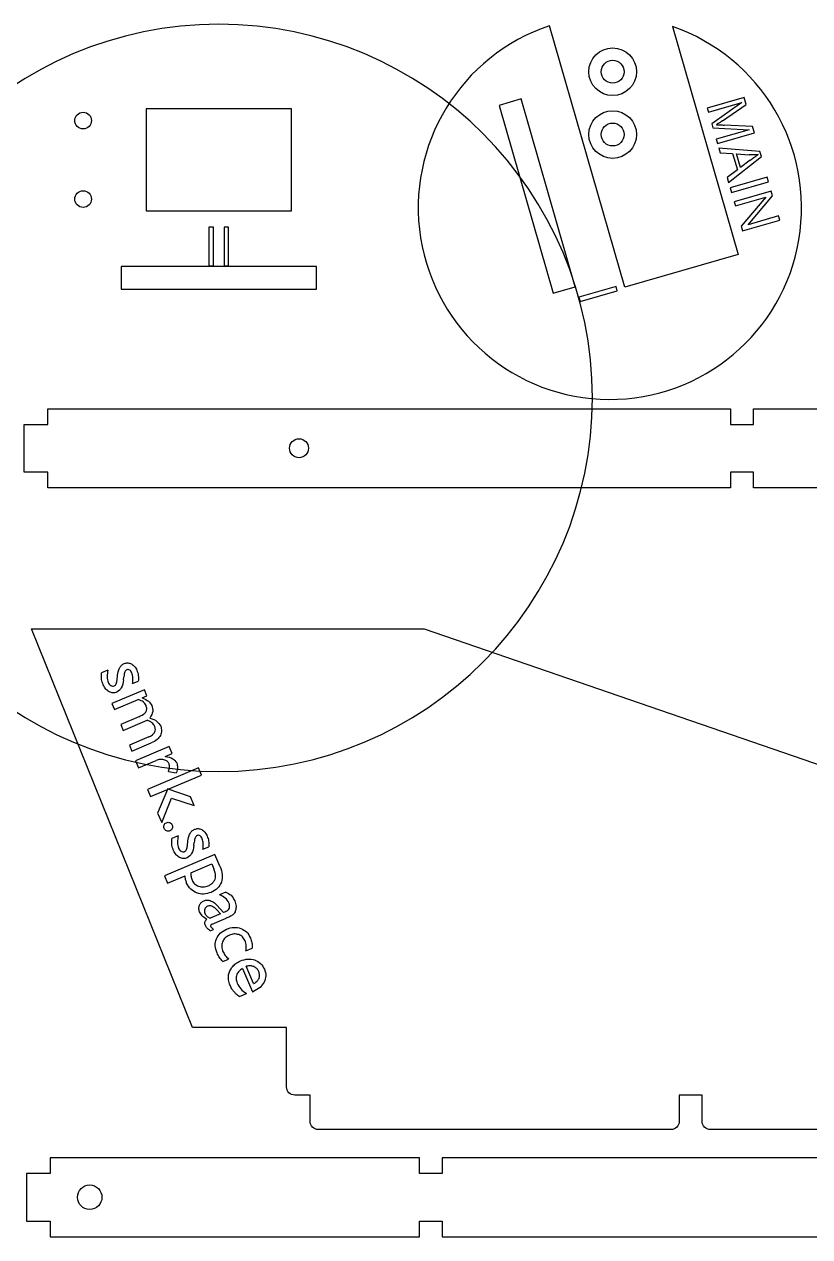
# Model space of a CAD drawing. Extents: x 0 to 221, y -305 to 1.
# Drawn here: x 0 to 100.2, y -154.7 to -0.1 of the extents above; entities that cross this region are included whole.
import ezdxf

# ---------------------------------------------------------------- set-up
doc = ezdxf.new("R2010")
doc.units = 0
doc.header["$MEASUREMENT"] = 0
for name, color, linetype in [('CUTOUTS_D_3_0', 5, 'CONTINUOUS'), ('HOLES_DIAM_2_2_D_3_0', 5, 'CONTINUOUS'), ('HOLES_DIAM_2_5_D_3_0', 5, 'CONTINUOUS'), ('HOLES_DIAM_3_0_D_3_0', 5, 'CONTINUOUS'), ('HOLES_DIAM_3_2_D_3_0', 5, 'CONTINUOUS'), ('INSETS_D_0_1', 3, 'CONTINUOUS'), ('PERIMETER_D_3_0', 5, 'CONTINUOUS')]:
    doc.layers.add(name, color=color, linetype=linetype)

msp = doc.modelspace()

# ---------------------------------------------------------------- linework, layer by layer
at = {"layer": 'CUTOUTS_D_3_0'}
for points in [[(67.48, -34.34), (70.28, -33.54), (63.37, -9.59), (60.57, -10.4)], [(37.28, -30.94), (12.36, -30.94), (12.36, -33.86), (37.28, -33.86)]]:
    msp.add_lwpolyline(points, close=True, dxfattribs=at)
at = {"layer": 'HOLES_DIAM_2_2_D_3_0'}
for centre in [(7.52, -12.35), (7.52, -22.35)]:
    msp.add_circle(centre, 1.06, dxfattribs=at)
at = {"layer": 'HOLES_DIAM_2_5_D_3_0'}
msp.add_circle((35.05, -54.12), 1.21, dxfattribs=at)
at = {"layer": 'HOLES_DIAM_3_0_D_3_0'}
for centre in [(75.05, -6.12), (75.05, -14.12)]:
    msp.add_circle(centre, 1.46, dxfattribs=at)
at = {"layer": 'HOLES_DIAM_3_2_D_3_0'}
msp.add_circle((8.36, -149.62), 1.56, dxfattribs=at)
at = {"layer": 'INSETS_D_0_1'}
for p, q in [((91.83, -9.39), (87.1, -10.75)), ((87.1, -10.75), (87.26, -11.28)), ((87.26, -11.28), (91.54, -10.05)), ((91.54, -10.05), (87.68, -12.74)), ((89.04, -12.38), (92.09, -10.28)), ((92.09, -10.28), (91.83, -9.39)), ((87.68, -12.74), (87.83, -13.26)), ((87.83, -13.26), (92.46, -13.51)), ((92.46, -13.51), (88.25, -14.72)), ((88.4, -15.26), (93.13, -13.89)), ((92.9, -13.1), (89.26, -12.92)), ((93.13, -13.89), (92.9, -13.1)), ((88.25, -14.72), (88.4, -15.26)), ((91.34, -18.32), (90.84, -16.58)), ((90.84, -16.58), (92.46, -16.7)), ((92.57, -17.4), (91.34, -18.32)), ((10.67, -82.43), (9.87, -82.77)), ((12.68, -83.64), (12.72, -83.27)), ((15.33, -84.92), (11.18, -86.68)), ((13.83, -84.13), (14.56, -83.82)), ((15.65, -85.68), (15.33, -84.92)), ((11.51, -87.44), (14.55, -86.15)), ((15.05, -85.93), (15.65, -85.68)), ((11.18, -86.68), (11.51, -87.44)), ((14.62, -88.35), (12.31, -89.33)), ((12.31, -89.33), (12.63, -90.1)), ((12.63, -90.1), (15.68, -88.81)), ((15.89, -90.93), (13.43, -91.97)), ((13.43, -91.97), (13.75, -92.73)), ((13.75, -92.73), (16.21, -91.69)), ((18.48, -92.15), (14.19, -93.97)), ((18.87, -93.06), (18.48, -92.15)), ((14.19, -93.97), (14.58, -94.88)), ((14.58, -94.88), (16.82, -93.93)), ((18, -93.43), (18.87, -93.06)), ((18.4, -95.35), (19.4, -95.49)), ((19.64, -103.56), (18.84, -103.9)), ((21.65, -104.77), (21.69, -104.4)), ((22.8, -105.26), (23.53, -104.95)), ((24.33, -105.93), (17.89, -108.66)), ((24.97, -107.43), (24.33, -105.93)), ((21.26, -108.24), (23.92, -107.11)), ((23.92, -107.11), (24.18, -107.74)), ((17.89, -108.66), (18.28, -109.59)), ((18.28, -109.59), (20.52, -108.64)), ((25.73, -110.72), (24.92, -111.06)), ((25.41, -113.32), (24.57, -112.39)), ((25.04, -113.48), (23.72, -114.04)), ((23.96, -114.82), (25.75, -114.06)), ((24.55, -112.97), (25.04, -113.48)), ((25.67, -113.22), (25.41, -113.32)), ((23.74, -115.64), (24.16, -115.47)), ((28.28, -118.21), (29.08, -117.87)), ((25.33, -119.58), (26.07, -119.26)), ((27.84, -120.47), (29.1, -123.43)), ((29.25, -122.39), (28.31, -120.18)), ((27.46, -124.04), (28.36, -123.65)), ((29.1, -123.43), (29.24, -123.37))]:
    msp.add_line(p, q, dxfattribs=at)
for points in [[(34.08, -23.86), (34.08, -10.84), (15.56, -10.84), (15.56, -23.86)], [(89.66, -19.59), (89.84, -20.23), (94.01, -16.93), (93.83, -16.3), (88.58, -15.85), (88.75, -16.44), (90.35, -16.55), (90.95, -18.61)], [(90.05, -20.94), (90.21, -21.5), (94.93, -20.14), (94.77, -19.58)], [(90.55, -22.69), (90.7, -23.23), (94.57, -22.11), (91.45, -25.81), (91.62, -26.4), (96.35, -25.04), (96.19, -24.51), (92.33, -25.62), (95.45, -21.92), (95.28, -21.33)], [(23.56, -30.86), (24.14, -30.86), (24.14, -25.94), (23.56, -25.94)], [(26.08, -30.86), (26.08, -25.94), (25.5, -25.94), (25.5, -30.86)], [(70.91, -35.43), (75.64, -34.06), (75.48, -33.51), (70.75, -34.87)], [(18.38, -97.59), (22.61, -95.79), (22.23, -94.88), (15.74, -97.63), (16.13, -98.54), (18.27, -97.63)], [(18.8, -98.73), (21.68, -99.67), (21.21, -98.58), (18.38, -97.59), (18.3, -97.56), (18.27, -97.63), (17.02, -100.64), (17.54, -101.86)]]:
    msp.add_lwpolyline(points, close=True, dxfattribs=at)
for points, knots in [([(89.04, -12.38), (88.91, -12.46), (88.79, -12.55), (88.66, -12.63), (88.57, -12.69), (88.48, -12.75), (88.39, -12.81), (88.36, -12.84), (88.32, -12.86), (88.29, -12.88)], [0, 0, 0, 0, 0.04548802, 0.04548802, 0.04548802, 0.07776737, 0.07776737, 0.07776737, 0.09053117, 0.09053117, 0.09053117, 0.09053117]), ([(88.29, -12.88), (88.33, -12.88), (88.37, -12.89), (88.41, -12.89), (88.53, -12.89), (88.65, -12.89), (88.77, -12.9), (88.93, -12.9), (89.09, -12.91), (89.26, -12.92)], [-0.01276373, -0.01276373, -0.01276373, -0.01276373, 0, 0, 0, 0.0354043, 0.0354043, 0.0354043, 0.08445122, 0.08445122, 0.08445122, 0.08445122]), ([(93.6, -16.69), (93.55, -16.69), (93.5, -16.69), (93.44, -16.7), (93.28, -16.71), (93.12, -16.72), (92.95, -16.72), (92.79, -16.72), (92.62, -16.71), (92.46, -16.7)], [-0.0153682, -0.0153682, -0.0153682, -0.0153682, 0, 0, 0, 0.0492826, 0.0492826, 0.0492826, 0.0992509, 0.0992509, 0.0992509, 0.0992509]), ([(92.57, -17.4), (92.74, -17.28), (92.9, -17.15), (93.07, -17.04), (93.2, -16.95), (93.33, -16.86), (93.47, -16.77), (93.51, -16.74), (93.55, -16.71), (93.6, -16.69)], [0, 0, 0, 0, 0.0611193, 0.0611193, 0.0611193, 0.1096047, 0.1096047, 0.1096047, 0.124984, 0.124984, 0.124984, 0.124984]), ([(12.18, -82.1), (12.26, -81.99), (12.33, -81.87), (12.43, -81.79), (12.52, -81.7), (12.63, -81.64), (12.75, -81.58)], [0.00040885, 0.00040885, 0.00040885, 0.00040885, 0.04152048, 0.04152048, 0.04152048, 0.08101585, 0.08101585, 0.08101585, 0.08101585]), ([(12.75, -81.58), (12.91, -81.53), (13.07, -81.48), (13.22, -81.49), (13.36, -81.5), (13.52, -81.56), (13.67, -81.62)], [0.00037808, 0.00037808, 0.00037808, 0.00037808, 0.04904234, 0.04904234, 0.04904234, 0.09773781, 0.09773781, 0.09773781, 0.09773781]), ([(13.67, -81.62), (13.82, -81.72), (13.96, -81.82), (14.07, -81.94), (14.2, -82.08), (14.29, -82.26), (14.37, -82.44)], [0.0004282, 0.0004282, 0.0004282, 0.0004282, 0.0532693, 0.0532693, 0.0532693, 0.1124469, 0.1124469, 0.1124469, 0.1124469]), ([(9.88, -83.6), (9.87, -83.48), (9.86, -83.35), (9.86, -83.23), (9.85, -83.08), (9.86, -82.92), (9.87, -82.77)], [0.00018541, 0.00018541, 0.00018541, 0.00018541, 0.03807014, 0.03807014, 0.03807014, 0.08394042, 0.08394042, 0.08394042, 0.08394042]), ([(10.67, -82.43), (10.65, -82.55), (10.63, -82.68), (10.61, -82.81), (10.6, -82.96), (10.59, -83.11), (10.59, -83.25), (10.59, -83.25), (10.59, -83.25), (10.59, -83.25)], [0.00754169, 0.00754169, 0.00754169, 0.00754169, 0.04580731, 0.04580731, 0.04580731, 0.0898992, 0.0898992, 0.0898992, 0.08999126, 0.08999126, 0.08999126, 0.08999126]), ([(10.59, -83.25), (10.59, -83.26), (10.59, -83.26), (10.59, -83.26), (10.59, -83.39), (10.6, -83.52), (10.62, -83.65), (10.64, -83.76), (10.67, -83.86), (10.7, -83.95), (10.7, -83.95), (10.7, -83.96), (10.7, -83.96)], [-0.00009164, -0.00009164, -0.00009164, -0.00009164, 0, 0, 0, 0.03899444, 0.03899444, 0.03899444, 0.06985613, 0.06985613, 0.06985613, 0.07015552, 0.07015552, 0.07015552, 0.07015552]), ([(11.74, -84.16), (11.74, -84.16), (11.74, -84.16), (11.74, -84.15), (11.76, -84.07), (11.79, -83.98), (11.81, -83.9), (11.84, -83.76), (11.85, -83.61), (11.87, -83.47), (11.87, -83.47), (11.87, -83.47), (11.87, -83.47)], [-0.00042414, -0.00042414, -0.00042414, -0.00042414, 0, 0, 0, 0.02637106, 0.02637106, 0.02637106, 0.06870931, 0.06870931, 0.06870931, 0.06872153, 0.06872153, 0.06872153, 0.06872153]), ([(11.87, -83.47), (11.87, -83.47), (11.87, -83.47), (11.87, -83.47), (11.9, -83.19), (11.93, -82.9), (12, -82.63), (12.05, -82.46), (12.12, -82.28), (12.18, -82.1)], [-0.0000122, -0.0000122, -0.0000122, -0.0000122, 0, 0, 0, 0.0855213, 0.0855213, 0.0855213, 0.1420764, 0.1420764, 0.1420764, 0.1420764]), ([(12.84, -82.65), (12.84, -82.65), (12.84, -82.65), (12.84, -82.65), (12.82, -82.73), (12.79, -82.82), (12.77, -82.9), (12.75, -83.02), (12.73, -83.15), (12.72, -83.27)], [-0.00027525, -0.00027525, -0.00027525, -0.00027525, 0, 0, 0, 0.0257555, 0.0257555, 0.0257555, 0.06235298, 0.06235298, 0.06235298, 0.06235298]), ([(13.09, -82.37), (13.09, -82.37), (13.08, -82.37), (13.08, -82.37), (13.04, -82.4), (12.99, -82.43), (12.95, -82.48), (12.9, -82.53), (12.87, -82.59), (12.84, -82.65), (12.84, -82.65), (12.84, -82.65), (12.84, -82.65)], [-0.00052507, -0.00052507, -0.00052507, -0.00052507, 0, 0, 0, 0.01601636, 0.01601636, 0.01601636, 0.03448996, 0.03448996, 0.03448996, 0.0347584, 0.0347584, 0.0347584, 0.0347584]), ([(13.46, -82.41), (13.46, -82.41), (13.46, -82.41), (13.46, -82.4), (13.4, -82.38), (13.34, -82.35), (13.28, -82.34), (13.21, -82.33), (13.15, -82.35), (13.09, -82.37), (13.09, -82.37), (13.09, -82.37), (13.09, -82.37)], [-0.00041026, -0.00041026, -0.00041026, -0.00041026, 0, 0, 0, 0.01781222, 0.01781222, 0.01781222, 0.0349458, 0.0349458, 0.0349458, 0.03546316, 0.03546316, 0.03546316, 0.03546316]), ([(13.75, -82.78), (13.75, -82.77), (13.75, -82.77), (13.75, -82.77), (13.71, -82.7), (13.68, -82.62), (13.62, -82.56), (13.58, -82.5), (13.52, -82.45), (13.47, -82.41), (13.46, -82.41), (13.46, -82.41), (13.46, -82.41)], [-0.00037811, -0.00037811, -0.00037811, -0.00037811, 0, 0, 0, 0.02401677, 0.02401677, 0.02401677, 0.04456494, 0.04456494, 0.04456494, 0.0449862, 0.0449862, 0.0449862, 0.0449862]), ([(13.83, -84.13), (13.86, -83.88), (13.89, -83.63), (13.87, -83.37), (13.85, -83.17), (13.8, -82.97), (13.75, -82.78), (13.75, -82.78), (13.75, -82.78), (13.75, -82.78)], [0.007021, 0.007021, 0.007021, 0.007021, 0.0819944, 0.0819944, 0.0819944, 0.1419164, 0.1419164, 0.1419164, 0.1422972, 0.1422972, 0.1422972, 0.1422972]), ([(14.37, -82.44), (14.45, -82.66), (14.52, -82.88), (14.55, -83.1), (14.58, -83.33), (14.57, -83.57), (14.56, -83.82)], [0.0002663, 0.0002663, 0.0002663, 0.0002663, 0.0687861, 0.0687861, 0.0687861, 0.1416939, 0.1416939, 0.1416939, 0.1416939]), ([(10.08, -84.29), (10.04, -84.18), (9.99, -84.06), (9.96, -83.94), (9.93, -83.83), (9.9, -83.72), (9.88, -83.6)], [0.00015188, 0.00015188, 0.00015188, 0.00015188, 0.03867354, 0.03867354, 0.03867354, 0.07323736, 0.07323736, 0.07323736, 0.07323736]), ([(10.84, -85.18), (10.68, -85.07), (10.53, -84.96), (10.41, -84.83), (10.27, -84.68), (10.18, -84.49), (10.08, -84.29)], [0.0004224, 0.0004224, 0.0004224, 0.0004224, 0.0572, 0.0572, 0.0572, 0.1206571, 0.1206571, 0.1206571, 0.1206571]), ([(10.7, -83.96), (10.7, -83.96), (10.7, -83.96), (10.7, -83.96), (10.74, -84.04), (10.78, -84.12), (10.84, -84.2), (10.9, -84.26), (10.97, -84.32), (11.03, -84.37), (11.04, -84.37), (11.04, -84.37), (11.04, -84.37)], [-0.00029642, -0.00029642, -0.00029642, -0.00029642, 0, 0, 0, 0.026635, 0.026635, 0.026635, 0.05137611, 0.05137611, 0.05137611, 0.05167939, 0.05167939, 0.05167939, 0.05167939]), ([(11.04, -84.37), (11.04, -84.37), (11.04, -84.37), (11.04, -84.37), (11.11, -84.41), (11.18, -84.45), (11.26, -84.46), (11.33, -84.47), (11.39, -84.45), (11.46, -84.43), (11.46, -84.43), (11.46, -84.43), (11.46, -84.43)], [-0.00029497, -0.00029497, -0.00029497, -0.00029497, 0, 0, 0, 0.02166614, 0.02166614, 0.02166614, 0.0404347, 0.0404347, 0.0404347, 0.04091873, 0.04091873, 0.04091873, 0.04091873]), ([(11.46, -84.43), (11.46, -84.43), (11.46, -84.43), (11.47, -84.43), (11.52, -84.4), (11.58, -84.37), (11.63, -84.32), (11.68, -84.27), (11.71, -84.22), (11.74, -84.16), (11.74, -84.16), (11.74, -84.16), (11.74, -84.16)], [-0.00048866, -0.00048866, -0.00048866, -0.00048866, 0, 0, 0, 0.0185435, 0.0185435, 0.0185435, 0.03642075, 0.03642075, 0.03642075, 0.03683522, 0.03683522, 0.03683522, 0.03683522]), ([(12.68, -83.64), (12.63, -84.02), (12.58, -84.39), (12.39, -84.68), (12.26, -84.89), (12.04, -85.05), (11.83, -85.22)], [0, 0, 0, 0, 0.1097623, 0.1097623, 0.1097623, 0.1895287, 0.1895287, 0.1895287, 0.1895287]), ([(11.83, -85.22), (11.66, -85.27), (11.49, -85.32), (11.33, -85.32), (11.17, -85.31), (11.01, -85.25), (10.84, -85.18)], [0.0007202, 0.0007202, 0.0007202, 0.0007202, 0.0524121, 0.0524121, 0.0524121, 0.1047892, 0.1047892, 0.1047892, 0.1047892]), ([(15.21, -86.48), (15.2, -86.48), (15.2, -86.48), (15.2, -86.47), (15.12, -86.42), (15.03, -86.36), (14.94, -86.31), (14.81, -86.25), (14.69, -86.2), (14.56, -86.15), (14.56, -86.15), (14.55, -86.15), (14.55, -86.15)], [-0.00029921, -0.00029921, -0.00029921, -0.00029921, 0, 0, 0, 0.03105102, 0.03105102, 0.03105102, 0.07108475, 0.07108475, 0.07108475, 0.0726868, 0.0726868, 0.0726868, 0.0726868]), ([(15.05, -85.93), (15.07, -85.95), (15.1, -85.96), (15.13, -85.97), (15.4, -86.09), (15.67, -86.21), (15.87, -86.39), (16.03, -86.54), (16.15, -86.73), (16.28, -86.93)], [-0.0090997, -0.0090997, -0.0090997, -0.0090997, 0, 0, 0, 0.0859691, 0.0859691, 0.0859691, 0.1545689, 0.1545689, 0.1545689, 0.1545689]), ([(15.54, -86.92), (15.54, -86.92), (15.54, -86.92), (15.54, -86.92), (15.5, -86.84), (15.46, -86.75), (15.4, -86.67), (15.34, -86.6), (15.27, -86.54), (15.21, -86.48), (15.21, -86.48), (15.21, -86.48), (15.21, -86.48)], [-0.00020046, -0.00020046, -0.00020046, -0.00020046, 0, 0, 0, 0.02740724, 0.02740724, 0.02740724, 0.05408767, 0.05408767, 0.05408767, 0.05438491, 0.05438491, 0.05438491, 0.05438491]), ([(14.62, -88.35), (14.82, -88.27), (15.03, -88.18), (15.2, -88.05), (15.33, -87.96), (15.43, -87.85), (15.53, -87.74), (15.54, -87.74), (15.54, -87.74), (15.54, -87.73)], [0.0000009, 0.0000009, 0.0000009, 0.0000009, 0.0649077, 0.0649077, 0.0649077, 0.1092988, 0.1092988, 0.1092988, 0.1100693, 0.1100693, 0.1100693, 0.1100693]), ([(15.54, -87.73), (15.54, -87.73), (15.54, -87.73), (15.54, -87.73), (15.59, -87.61), (15.64, -87.49), (15.64, -87.37), (15.65, -87.21), (15.59, -87.07), (15.54, -86.92), (15.54, -86.92), (15.54, -86.92), (15.54, -86.92)], [-0.00075194, -0.00075194, -0.00075194, -0.00075194, 0, 0, 0, 0.03600646, 0.03600646, 0.03600646, 0.0798791, 0.0798791, 0.0798791, 0.08007325, 0.08007325, 0.08007325, 0.08007325]), ([(16.28, -86.93), (16.35, -87.2), (16.42, -87.46), (16.39, -87.7), (16.35, -87.96), (16.2, -88.2), (16.05, -88.46), (16.04, -88.47), (16.03, -88.48), (16.02, -88.5)], [0.0005972, 0.0005972, 0.0005972, 0.0005972, 0.0800645, 0.0800645, 0.0800645, 0.1647595, 0.1647595, 0.1647595, 0.1694633, 0.1694633, 0.1694633, 0.1694633]), ([(16.65, -89.58), (16.65, -89.58), (16.65, -89.58), (16.64, -89.57), (16.54, -89.41), (16.44, -89.24), (16.29, -89.12), (16.12, -88.97), (15.9, -88.89), (15.69, -88.81), (15.69, -88.81), (15.68, -88.81), (15.68, -88.81)], [-0.0004687, -0.0004687, -0.0004687, -0.0004687, 0, 0, 0, 0.0562522, 0.0562522, 0.0562522, 0.1224673, 0.1224673, 0.1224673, 0.1240323, 0.1240323, 0.1240323, 0.1240323]), ([(16.02, -88.5), (16.04, -88.5), (16.05, -88.51), (16.07, -88.52), (16.38, -88.63), (16.69, -88.75), (16.92, -88.95), (17.11, -89.11), (17.26, -89.34), (17.41, -89.57)], [-0.0047763, -0.0047763, -0.0047763, -0.0047763, 0, 0, 0, 0.0973145, 0.0973145, 0.0973145, 0.1771627, 0.1771627, 0.1771627, 0.1771627]), ([(16.63, -90.35), (16.63, -90.35), (16.63, -90.35), (16.63, -90.35), (16.68, -90.23), (16.73, -90.11), (16.73, -89.98), (16.74, -89.85), (16.69, -89.71), (16.65, -89.58), (16.65, -89.58), (16.65, -89.58), (16.65, -89.58)], [-0.00054493, -0.00054493, -0.00054493, -0.00054493, 0, 0, 0, 0.03651188, 0.03651188, 0.03651188, 0.07598666, 0.07598666, 0.07598666, 0.07645115, 0.07645115, 0.07645115, 0.07645115]), ([(17.41, -89.57), (17.47, -89.77), (17.53, -89.97), (17.53, -90.16), (17.53, -90.34), (17.46, -90.54), (17.39, -90.73)], [0.0005195, 0.0005195, 0.0005195, 0.0005195, 0.0620576, 0.0620576, 0.0620576, 0.1227127, 0.1227127, 0.1227127, 0.1227127]), ([(15.89, -90.93), (15.89, -90.93), (15.89, -90.93), (15.89, -90.93), (16.05, -90.86), (16.21, -90.78), (16.35, -90.67), (16.45, -90.58), (16.54, -90.47), (16.63, -90.36), (16.63, -90.36), (16.63, -90.36), (16.63, -90.35)], [-0.00005555, -0.00005555, -0.00005555, -0.00005555, 0, 0, 0, 0.05090702, 0.05090702, 0.05090702, 0.09196966, 0.09196966, 0.09196966, 0.09252472, 0.09252472, 0.09252472, 0.09252472]), ([(17.39, -90.73), (17.26, -90.92), (17.12, -91.11), (16.96, -91.26), (16.75, -91.45), (16.48, -91.57), (16.21, -91.69)], [0.0005328, 0.0005328, 0.0005328, 0.0005328, 0.0696134, 0.0696134, 0.0696134, 0.1575364, 0.1575364, 0.1575364, 0.1575364]), ([(17.83, -93.84), (17.66, -93.81), (17.49, -93.78), (17.33, -93.8), (17.16, -93.81), (16.99, -93.87), (16.82, -93.93)], [0.0003164, 0.0003164, 0.0003164, 0.0003164, 0.0516765, 0.0516765, 0.0516765, 0.1055791, 0.1055791, 0.1055791, 0.1055791]), ([(18.49, -94.35), (18.41, -94.23), (18.34, -94.11), (18.24, -94.03), (18.13, -93.94), (17.99, -93.89), (17.83, -93.84)], [0.00064601, 0.00064601, 0.00064601, 0.00064601, 0.04223284, 0.04223284, 0.04223284, 0.08898167, 0.08898167, 0.08898167, 0.08898167]), ([(18, -93.43), (18.34, -93.48), (18.68, -93.54), (18.95, -93.72), (19.15, -93.85), (19.31, -94.05), (19.47, -94.23), (19.47, -94.24), (19.47, -94.24), (19.47, -94.24)], [0.0045516, 0.0045516, 0.0045516, 0.0045516, 0.103246, 0.103246, 0.103246, 0.1741608, 0.1741608, 0.1741608, 0.1750631, 0.1750631, 0.1750631, 0.1750631]), ([(19.47, -94.24), (19.47, -94.24), (19.47, -94.25), (19.47, -94.25), (19.52, -94.43), (19.56, -94.61), (19.56, -94.79), (19.56, -95.02), (19.49, -95.24), (19.41, -95.46), (19.41, -95.47), (19.41, -95.48), (19.4, -95.49)], [-0.0009115, -0.0009115, -0.0009115, -0.0009115, 0, 0, 0, 0.0540138, 0.0540138, 0.0540138, 0.1210965, 0.1210965, 0.1210965, 0.1244062, 0.1244062, 0.1244062, 0.1244062]), ([(18.4, -95.35), (18.41, -95.34), (18.41, -95.32), (18.42, -95.31), (18.48, -95.12), (18.54, -94.94), (18.55, -94.77), (18.55, -94.63), (18.52, -94.49), (18.49, -94.35)], [-0.0048153, -0.0048153, -0.0048153, -0.0048153, 0, 0, 0, 0.0566496, 0.0566496, 0.0566496, 0.0995611, 0.0995611, 0.0995611, 0.0995611]), ([(17.84, -102.17), (17.88, -102.1), (17.91, -102.03), (17.96, -101.99), (18, -101.94), (18.07, -101.9), (18.14, -101.87)], [0.00038654, 0.00038654, 0.00038654, 0.00038654, 0.02301038, 0.02301038, 0.02301038, 0.04599317, 0.04599317, 0.04599317, 0.04599317]), ([(18.14, -101.87), (18.21, -101.84), (18.29, -101.82), (18.36, -101.82), (18.42, -101.82), (18.49, -101.84), (18.57, -101.86)], [0.00034646, 0.00034646, 0.00034646, 0.00034646, 0.02381875, 0.02381875, 0.02381875, 0.04685683, 0.04685683, 0.04685683, 0.04685683]), ([(18.57, -101.86), (18.64, -101.9), (18.71, -101.93), (18.75, -101.98), (18.8, -102.03), (18.84, -102.09), (18.88, -102.17)], [0.00038391, 0.00038391, 0.00038391, 0.00038391, 0.02342205, 0.02342205, 0.02342205, 0.04689658, 0.04689658, 0.04689658, 0.04689658]), ([(17.85, -102.6), (17.83, -102.52), (17.81, -102.45), (17.81, -102.38), (17.8, -102.32), (17.82, -102.24), (17.84, -102.17)], [0.000322, 0.000322, 0.000322, 0.000322, 0.02379615, 0.02379615, 0.02379615, 0.04662426, 0.04662426, 0.04662426, 0.04662426]), ([(18.16, -102.91), (18.09, -102.87), (18.03, -102.84), (17.98, -102.79), (17.93, -102.74), (17.89, -102.67), (17.85, -102.6)], [0.00038899, 0.00038899, 0.00038899, 0.00038899, 0.02347667, 0.02347667, 0.02347667, 0.04737993, 0.04737993, 0.04737993, 0.04737993]), ([(18.58, -102.91), (18.51, -102.94), (18.44, -102.96), (18.37, -102.96), (18.3, -102.96), (18.23, -102.94), (18.16, -102.91)], [0.00035747, 0.00035747, 0.00035747, 0.00035747, 0.02334064, 0.02334064, 0.02334064, 0.04607, 0.04607, 0.04607, 0.04607]), ([(18.88, -102.6), (18.85, -102.67), (18.81, -102.74), (18.77, -102.79), (18.72, -102.84), (18.65, -102.87), (18.58, -102.91)], [0.00037332, 0.00037332, 0.00037332, 0.00037332, 0.02363266, 0.02363266, 0.02363266, 0.04711698, 0.04711698, 0.04711698, 0.04711698]), ([(18.88, -102.17), (18.9, -102.24), (18.92, -102.31), (18.92, -102.38), (18.93, -102.45), (18.91, -102.53), (18.88, -102.6)], [0.00034443, 0.00034443, 0.00034443, 0.00034443, 0.023941, 0.023941, 0.023941, 0.04730003, 0.04730003, 0.04730003, 0.04730003]), ([(19.64, -103.56), (19.62, -103.69), (19.6, -103.81), (19.58, -103.94), (19.57, -104.09), (19.56, -104.24), (19.56, -104.39), (19.56, -104.39), (19.56, -104.39), (19.56, -104.39)], [0.00754171, 0.00754171, 0.00754171, 0.00754171, 0.04580716, 0.04580716, 0.04580716, 0.08989921, 0.08989921, 0.08989921, 0.08999127, 0.08999127, 0.08999127, 0.08999127]), ([(20.84, -104.61), (20.84, -104.61), (20.84, -104.61), (20.84, -104.61), (20.87, -104.32), (20.9, -104.04), (20.97, -103.77), (21.02, -103.59), (21.09, -103.41), (21.15, -103.24)], [-0.0000122, -0.0000122, -0.0000122, -0.0000122, 0, 0, 0, 0.0855213, 0.0855213, 0.0855213, 0.1420764, 0.1420764, 0.1420764, 0.1420764]), ([(21.15, -103.24), (21.23, -103.12), (21.3, -103.01), (21.4, -102.92), (21.49, -102.84), (21.6, -102.77), (21.72, -102.71)], [0.00040885, 0.00040885, 0.00040885, 0.00040885, 0.04152048, 0.04152048, 0.04152048, 0.08101585, 0.08101585, 0.08101585, 0.08101585]), ([(21.72, -102.71), (21.88, -102.66), (22.04, -102.62), (22.19, -102.62), (22.33, -102.63), (22.49, -102.69), (22.64, -102.75)], [0.00037809, 0.00037809, 0.00037809, 0.00037809, 0.04904236, 0.04904236, 0.04904236, 0.09773774, 0.09773774, 0.09773774, 0.09773774]), ([(22.06, -103.5), (22.06, -103.5), (22.05, -103.51), (22.05, -103.51), (22.01, -103.53), (21.96, -103.56), (21.92, -103.61), (21.87, -103.66), (21.84, -103.72), (21.81, -103.78), (21.81, -103.78), (21.81, -103.78), (21.81, -103.78)], [-0.00052509, -0.00052509, -0.00052509, -0.00052509, 0, 0, 0, 0.01601636, 0.01601636, 0.01601636, 0.03449003, 0.03449003, 0.03449003, 0.03475844, 0.03475844, 0.03475844, 0.03475844]), ([(22.43, -103.54), (22.43, -103.54), (22.43, -103.54), (22.43, -103.54), (22.37, -103.51), (22.31, -103.48), (22.25, -103.47), (22.18, -103.47), (22.12, -103.49), (22.06, -103.5), (22.06, -103.5), (22.06, -103.5), (22.06, -103.5)], [-0.00041027, -0.00041027, -0.00041027, -0.00041027, 0, 0, 0, 0.01781217, 0.01781217, 0.01781217, 0.03494579, 0.03494579, 0.03494579, 0.03546316, 0.03546316, 0.03546316, 0.03546316]), ([(22.72, -103.91), (22.72, -103.91), (22.72, -103.91), (22.72, -103.91), (22.68, -103.83), (22.65, -103.75), (22.59, -103.69), (22.55, -103.63), (22.49, -103.59), (22.44, -103.54), (22.44, -103.54), (22.43, -103.54), (22.43, -103.54)], [-0.00037812, -0.00037812, -0.00037812, -0.00037812, 0, 0, 0, 0.02401677, 0.02401677, 0.02401677, 0.04456505, 0.04456505, 0.04456505, 0.04498632, 0.04498632, 0.04498632, 0.04498632]), ([(22.64, -102.75), (22.79, -102.85), (22.93, -102.95), (23.04, -103.08), (23.17, -103.22), (23.26, -103.39), (23.34, -103.57)], [0.0004282, 0.0004282, 0.0004282, 0.0004282, 0.0532695, 0.0532695, 0.0532695, 0.1124469, 0.1124469, 0.1124469, 0.1124469]), ([(23.34, -103.57), (23.42, -103.79), (23.49, -104.01), (23.52, -104.23), (23.55, -104.46), (23.54, -104.71), (23.53, -104.95)], [0.0002663, 0.0002663, 0.0002663, 0.0002663, 0.0687862, 0.0687862, 0.0687862, 0.141694, 0.141694, 0.141694, 0.141694]), ([(18.85, -104.74), (18.84, -104.61), (18.83, -104.48), (18.83, -104.36), (18.82, -104.21), (18.83, -104.06), (18.84, -103.9)], [0.00018541, 0.00018541, 0.00018541, 0.00018541, 0.03807014, 0.03807014, 0.03807014, 0.08394042, 0.08394042, 0.08394042, 0.08394042]), ([(19.06, -105.43), (19.01, -105.31), (18.96, -105.19), (18.93, -105.07), (18.9, -104.96), (18.88, -104.85), (18.85, -104.74)], [0.00015188, 0.00015188, 0.00015188, 0.00015188, 0.03867337, 0.03867337, 0.03867337, 0.07323724, 0.07323724, 0.07323724, 0.07323724]), ([(19.56, -104.39), (19.56, -104.39), (19.56, -104.39), (19.56, -104.39), (19.56, -104.52), (19.57, -104.65), (19.59, -104.78), (19.61, -104.89), (19.64, -104.99), (19.67, -105.09), (19.67, -105.09), (19.67, -105.09), (19.67, -105.09)], [-0.00009163, -0.00009163, -0.00009163, -0.00009163, 0, 0, 0, 0.03899438, 0.03899438, 0.03899438, 0.06985613, 0.06985613, 0.06985613, 0.07015553, 0.07015553, 0.07015553, 0.07015553]), ([(19.67, -105.09), (19.67, -105.09), (19.67, -105.09), (19.67, -105.09), (19.71, -105.17), (19.76, -105.26), (19.82, -105.33), (19.87, -105.4), (19.94, -105.45), (20.01, -105.5), (20.01, -105.5), (20.01, -105.5), (20.01, -105.5)], [-0.00029642, -0.00029642, -0.00029642, -0.00029642, 0, 0, 0, 0.02663488, 0.02663488, 0.02663488, 0.05137599, 0.05137599, 0.05137599, 0.05167927, 0.05167927, 0.05167927, 0.05167927]), ([(20.71, -105.29), (20.71, -105.29), (20.71, -105.29), (20.71, -105.29), (20.73, -105.2), (20.76, -105.12), (20.78, -105.03), (20.81, -104.89), (20.82, -104.75), (20.84, -104.61), (20.84, -104.61), (20.84, -104.61), (20.84, -104.61)], [-0.00042412, -0.00042412, -0.00042412, -0.00042412, 0, 0, 0, 0.02637111, 0.02637111, 0.02637111, 0.06870946, 0.06870946, 0.06870946, 0.06872167, 0.06872167, 0.06872167, 0.06872167]), ([(21.65, -104.77), (21.6, -105.15), (21.55, -105.53), (21.36, -105.81), (21.23, -106.02), (21.01, -106.19), (20.8, -106.35)], [0, 0, 0, 0, 0.1097623, 0.1097623, 0.1097623, 0.1895288, 0.1895288, 0.1895288, 0.1895288]), ([(21.81, -103.78), (21.81, -103.78), (21.81, -103.78), (21.81, -103.78), (21.79, -103.87), (21.76, -103.95), (21.74, -104.03), (21.72, -104.16), (21.7, -104.28), (21.69, -104.4)], [-0.00027522, -0.00027522, -0.00027522, -0.00027522, 0, 0, 0, 0.02575531, 0.02575531, 0.02575531, 0.06235295, 0.06235295, 0.06235295, 0.06235295]), ([(22.8, -105.26), (22.83, -105.01), (22.86, -104.76), (22.84, -104.51), (22.82, -104.3), (22.77, -104.11), (22.72, -103.91), (22.72, -103.91), (22.72, -103.91), (22.72, -103.91)], [0.007021, 0.007021, 0.007021, 0.007021, 0.0819945, 0.0819945, 0.0819945, 0.1419162, 0.1419162, 0.1419162, 0.1422971, 0.1422971, 0.1422971, 0.1422971]), ([(19.81, -106.31), (19.65, -106.2), (19.5, -106.1), (19.38, -105.96), (19.24, -105.81), (19.15, -105.62), (19.06, -105.43)], [0.0004224, 0.0004224, 0.0004224, 0.0004224, 0.0572002, 0.0572002, 0.0572002, 0.1206573, 0.1206573, 0.1206573, 0.1206573]), ([(20.8, -106.35), (20.63, -106.41), (20.46, -106.46), (20.3, -106.45), (20.14, -106.44), (19.98, -106.38), (19.81, -106.31)], [0.0007202, 0.0007202, 0.0007202, 0.0007202, 0.0524121, 0.0524121, 0.0524121, 0.1047892, 0.1047892, 0.1047892, 0.1047892]), ([(20.01, -105.5), (20.01, -105.5), (20.01, -105.5), (20.01, -105.5), (20.08, -105.54), (20.15, -105.58), (20.23, -105.59), (20.3, -105.6), (20.36, -105.58), (20.43, -105.57), (20.43, -105.57), (20.43, -105.57), (20.43, -105.57)], [-0.00029496, -0.00029496, -0.00029496, -0.00029496, 0, 0, 0, 0.02166618, 0.02166618, 0.02166618, 0.04043478, 0.04043478, 0.04043478, 0.0409188, 0.0409188, 0.0409188, 0.0409188]), ([(20.43, -105.57), (20.43, -105.56), (20.43, -105.56), (20.44, -105.56), (20.49, -105.53), (20.55, -105.5), (20.6, -105.45), (20.65, -105.41), (20.68, -105.35), (20.71, -105.29), (20.71, -105.29), (20.71, -105.29), (20.71, -105.29)], [-0.00048866, -0.00048866, -0.00048866, -0.00048866, 0, 0, 0, 0.01854348, 0.01854348, 0.01854348, 0.0364208, 0.0364208, 0.0364208, 0.03683525, 0.03683525, 0.03683525, 0.03683525]), ([(24.42, -108.71), (24.42, -108.7), (24.42, -108.7), (24.42, -108.7), (24.41, -108.56), (24.4, -108.42), (24.37, -108.28), (24.33, -108.09), (24.25, -107.91), (24.18, -107.74), (24.18, -107.74), (24.18, -107.74), (24.18, -107.74)], [-0.00040637, -0.00040637, -0.00040637, -0.00040637, 0, 0, 0, 0.04237376, 0.04237376, 0.04237376, 0.09850652, 0.09850652, 0.09850652, 0.09852777, 0.09852777, 0.09852777, 0.09852777]), ([(24.97, -107.43), (24.97, -107.43), (24.97, -107.43), (24.97, -107.43), (25.1, -107.78), (25.23, -108.13), (25.26, -108.5), (25.28, -108.81), (25.21, -109.12), (25.15, -109.43), (25.15, -109.44), (25.15, -109.44), (25.15, -109.44)], [-0.0000859, -0.0000859, -0.0000859, -0.0000859, 0, 0, 0, 0.109478, 0.109478, 0.109478, 0.2027944, 0.2027944, 0.2027944, 0.203335, 0.203335, 0.203335, 0.203335]), ([(20.72, -109.56), (20.72, -109.56), (20.72, -109.56), (20.72, -109.56), (20.67, -109.41), (20.62, -109.27), (20.58, -109.11), (20.55, -108.96), (20.54, -108.8), (20.52, -108.64)], [-0.00029318, -0.00029318, -0.00029318, -0.00029318, 0, 0, 0, 0.04639686, 0.04639686, 0.04639686, 0.09370372, 0.09370372, 0.09370372, 0.09370372]), ([(21.99, -110.83), (21.99, -110.83), (21.99, -110.83), (21.99, -110.82), (21.72, -110.69), (21.45, -110.55), (21.24, -110.34), (21.02, -110.13), (20.87, -109.84), (20.72, -109.57), (20.72, -109.57), (20.72, -109.56), (20.72, -109.56)], [-0.0004289, -0.0004289, -0.0004289, -0.0004289, 0, 0, 0, 0.0880556, 0.0880556, 0.0880556, 0.1797873, 0.1797873, 0.1797873, 0.180074, 0.180074, 0.180074, 0.180074]), ([(21.26, -108.24), (21.26, -108.25), (21.26, -108.26), (21.26, -108.26), (21.25, -108.42), (21.25, -108.57), (21.28, -108.73), (21.3, -108.88), (21.35, -109.03), (21.4, -109.17), (21.4, -109.17), (21.41, -109.17), (21.41, -109.17)], [-0.00260653, -0.00260653, -0.00260653, -0.00260653, 0, 0, 0, 0.04567331, 0.04567331, 0.04567331, 0.09073909, 0.09073909, 0.09073909, 0.09103243, 0.09103243, 0.09103243, 0.09103243]), ([(21.41, -109.17), (21.41, -109.17), (21.41, -109.17), (21.41, -109.17), (21.5, -109.35), (21.6, -109.53), (21.74, -109.67), (21.88, -109.81), (22.06, -109.89), (22.24, -109.98), (22.24, -109.98), (22.24, -109.98), (22.24, -109.98)], [-0.0002876, -0.0002876, -0.0002876, -0.0002876, 0, 0, 0, 0.0589062, 0.0589062, 0.0589062, 0.1159103, 0.1159103, 0.1159103, 0.1163447, 0.1163447, 0.1163447, 0.1163447]), ([(23.48, -109.9), (23.48, -109.9), (23.48, -109.9), (23.48, -109.9), (23.61, -109.84), (23.74, -109.78), (23.86, -109.69), (23.97, -109.61), (24.06, -109.51), (24.15, -109.41), (24.15, -109.41), (24.15, -109.41), (24.15, -109.41)], [-0.00022314, -0.00022314, -0.00022314, -0.00022314, 0, 0, 0, 0.04249441, 0.04249441, 0.04249441, 0.08217456, 0.08217456, 0.08217456, 0.08245871, 0.08245871, 0.08245871, 0.08245871]), ([(25.15, -109.44), (25.15, -109.44), (25.15, -109.44), (25.15, -109.44), (25.01, -109.72), (24.88, -109.99), (24.67, -110.21), (24.44, -110.45), (24.14, -110.6), (23.83, -110.75), (23.83, -110.75), (23.83, -110.75), (23.83, -110.75)], [-0.0005363, -0.0005363, -0.0005363, -0.0005363, 0, 0, 0, 0.0889077, 0.0889077, 0.0889077, 0.187411, 0.187411, 0.187411, 0.1876789, 0.1876789, 0.1876789, 0.1876789]), ([(24.15, -109.41), (24.15, -109.41), (24.15, -109.4), (24.15, -109.4), (24.23, -109.3), (24.3, -109.19), (24.34, -109.07), (24.39, -108.95), (24.4, -108.83), (24.42, -108.71), (24.42, -108.71), (24.42, -108.71), (24.42, -108.71)], [-0.00028247, -0.00028247, -0.00028247, -0.00028247, 0, 0, 0, 0.03733753, 0.03733753, 0.03733753, 0.0732508, 0.0732508, 0.0732508, 0.07365346, 0.07365346, 0.07365346, 0.07365346]), ([(23.83, -110.75), (23.83, -110.75), (23.83, -110.75), (23.83, -110.75), (23.52, -110.86), (23.21, -110.97), (22.89, -110.98), (22.59, -110.98), (22.29, -110.9), (22, -110.83), (21.99, -110.83), (21.99, -110.83), (21.99, -110.83)], [-0.0002695, -0.0002695, -0.0002695, -0.0002695, 0, 0, 0, 0.0952647, 0.0952647, 0.0952647, 0.184684, 0.184684, 0.184684, 0.1851141, 0.1851141, 0.1851141, 0.1851141]), ([(22.24, -109.98), (22.25, -109.98), (22.25, -109.98), (22.25, -109.98), (22.44, -110.02), (22.64, -110.07), (22.85, -110.06), (23.06, -110.05), (23.27, -109.98), (23.48, -109.91), (23.48, -109.91), (23.48, -109.9), (23.48, -109.9)], [-0.0004374, -0.0004374, -0.0004374, -0.0004374, 0, 0, 0, 0.059105, 0.059105, 0.059105, 0.1233077, 0.1233077, 0.1233077, 0.123528, 0.123528, 0.123528, 0.123528]), ([(26.12, -112.08), (26.12, -112.08), (26.12, -112.08), (26.12, -112.07), (25.98, -111.86), (25.84, -111.63), (25.65, -111.47), (25.44, -111.28), (25.18, -111.17), (24.92, -111.06)], [-0.0006122, -0.0006122, -0.0006122, -0.0006122, 0, 0, 0, 0.0757086, 0.0757086, 0.0757086, 0.1577764, 0.1577764, 0.1577764, 0.1577764]), ([(25.73, -110.72), (25.97, -110.84), (26.2, -110.95), (26.38, -111.12), (26.58, -111.31), (26.72, -111.58), (26.86, -111.85)], [0.0017655, 0.0017655, 0.0017655, 0.0017655, 0.0795512, 0.0795512, 0.0795512, 0.1682597, 0.1682597, 0.1682597, 0.1682597]), ([(22.37, -113.22), (22.33, -113.08), (22.28, -112.94), (22.28, -112.8), (22.28, -112.67), (22.31, -112.53), (22.35, -112.39)], [0.00034894, 0.00034894, 0.00034894, 0.00034894, 0.04455095, 0.04455095, 0.04455095, 0.08715265, 0.08715265, 0.08715265, 0.08715265]), ([(22.35, -112.39), (22.42, -112.27), (22.49, -112.14), (22.58, -112.05), (22.68, -111.95), (22.81, -111.88), (22.94, -111.81)], [0.00040747, 0.00040747, 0.00040747, 0.00040747, 0.04295731, 0.04295731, 0.04295731, 0.0871047, 0.0871047, 0.0871047, 0.0871047]), ([(22.94, -111.81), (23.07, -111.77), (23.2, -111.73), (23.33, -111.73), (23.47, -111.72), (23.6, -111.76), (23.74, -111.8)], [0.00035505, 0.00035505, 0.00035505, 0.00035505, 0.04177266, 0.04177266, 0.04177266, 0.08471173, 0.08471173, 0.08471173, 0.08471173]), ([(23.4, -112.51), (23.4, -112.51), (23.4, -112.51), (23.4, -112.51), (23.32, -112.55), (23.24, -112.59), (23.17, -112.66), (23.11, -112.72), (23.07, -112.8), (23.03, -112.87), (23.03, -112.88), (23.03, -112.88), (23.02, -112.88)], [-0.00031558, -0.00031558, -0.00031558, -0.00031558, 0, 0, 0, 0.02618072, 0.02618072, 0.02618072, 0.05084608, 0.05084608, 0.05084608, 0.05129211, 0.05129211, 0.05129211, 0.05129211]), ([(23.94, -112.5), (23.94, -112.5), (23.93, -112.5), (23.93, -112.5), (23.85, -112.48), (23.76, -112.45), (23.67, -112.45), (23.58, -112.45), (23.49, -112.48), (23.41, -112.51), (23.4, -112.51), (23.4, -112.51), (23.4, -112.51)], [-0.0004196, -0.0004196, -0.0004196, -0.0004196, 0, 0, 0, 0.0254448, 0.0254448, 0.0254448, 0.05148614, 0.05148614, 0.05148614, 0.05180173, 0.05180173, 0.05180173, 0.05180173]), ([(23.74, -111.8), (23.89, -111.87), (24.04, -111.93), (24.16, -112.02), (24.31, -112.12), (24.44, -112.25), (24.57, -112.39)], [0.0003408, 0.0003408, 0.0003408, 0.0003408, 0.0485247, 0.0485247, 0.0485247, 0.1043734, 0.1043734, 0.1043734, 0.1043734]), ([(24.55, -112.97), (24.55, -112.97), (24.55, -112.97), (24.55, -112.97), (24.44, -112.87), (24.34, -112.76), (24.22, -112.67), (24.13, -112.61), (24.03, -112.56), (23.94, -112.5), (23.94, -112.5), (23.94, -112.5), (23.94, -112.5)], [-0.00003439, -0.00003439, -0.00003439, -0.00003439, 0, 0, 0, 0.04365829, 0.04365829, 0.04365829, 0.07561381, 0.07561381, 0.07561381, 0.07604242, 0.07604242, 0.07604242, 0.07604242]), ([(25.67, -113.22), (25.67, -113.22), (25.67, -113.21), (25.67, -113.21), (25.88, -113.09), (26.09, -112.96), (26.17, -112.76), (26.25, -112.56), (26.19, -112.32), (26.12, -112.08), (26.12, -112.08), (26.12, -112.08), (26.12, -112.08)], [-0.0002574, -0.0002574, -0.0002574, -0.0002574, 0, 0, 0, 0.0653838, 0.0653838, 0.0653838, 0.1307677, 0.1307677, 0.1307677, 0.1313285, 0.1313285, 0.1313285, 0.1313285]), ([(26.86, -111.85), (26.93, -112.06), (27.01, -112.28), (27.03, -112.49), (27.04, -112.68), (27, -112.87), (26.96, -113.07)], [0.0002294, 0.0002294, 0.0002294, 0.0002294, 0.0675881, 0.0675881, 0.0675881, 0.1270382, 0.1270382, 0.1270382, 0.1270382]), ([(23.29, -114.19), (23.28, -114.18), (23.27, -114.17), (23.25, -114.16), (23.06, -114.03), (22.86, -113.91), (22.72, -113.75), (22.58, -113.6), (22.48, -113.41), (22.37, -113.22)], [-0.0047034, -0.0047034, -0.0047034, -0.0047034, 0, 0, 0, 0.0684875, 0.0684875, 0.0684875, 0.1325174, 0.1325174, 0.1325174, 0.1325174]), ([(23.02, -112.88), (23.02, -112.88), (23.02, -112.88), (23.02, -112.88), (23, -112.96), (22.98, -113.05), (22.98, -113.14), (22.98, -113.23), (23.01, -113.32), (23.04, -113.41), (23.04, -113.41), (23.04, -113.41), (23.04, -113.41)], [-0.00044649, -0.00044649, -0.00044649, -0.00044649, 0, 0, 0, 0.02482381, 0.02482381, 0.02482381, 0.05142336, 0.05142336, 0.05142336, 0.05179814, 0.05179814, 0.05179814, 0.05179814]), ([(23.11, -114.99), (23.06, -114.83), (23.01, -114.67), (23.04, -114.54), (23.07, -114.44), (23.16, -114.33), (23.26, -114.22), (23.27, -114.21), (23.28, -114.2), (23.29, -114.19)], [0.000218, 0.000218, 0.000218, 0.000218, 0.0477307, 0.0477307, 0.0477307, 0.08877271, 0.08877271, 0.08877271, 0.09323287, 0.09323287, 0.09323287, 0.09323287]), ([(23.04, -113.41), (23.04, -113.42), (23.05, -113.42), (23.05, -113.42), (23.12, -113.54), (23.19, -113.67), (23.3, -113.78), (23.41, -113.89), (23.56, -113.96), (23.7, -114.03), (23.71, -114.04), (23.71, -114.04), (23.72, -114.04)], [-0.000376, -0.000376, -0.000376, -0.000376, 0, 0, 0, 0.04265295, 0.04265295, 0.04265295, 0.08939841, 0.08939841, 0.08939841, 0.09123212, 0.09123212, 0.09123212, 0.09123212]), ([(26.46, -113.73), (26.37, -113.77), (26.28, -113.82), (26.2, -113.86), (26.05, -113.93), (25.9, -114), (25.75, -114.06), (25.75, -114.06), (25.75, -114.06), (25.75, -114.06)], [0.00024069, 0.00024069, 0.00024069, 0.00024069, 0.03005383, 0.03005383, 0.03005383, 0.07857483, 0.07857483, 0.07857483, 0.07858113, 0.07858113, 0.07858113, 0.07858113]), ([(26.77, -113.43), (26.72, -113.49), (26.67, -113.55), (26.62, -113.6), (26.57, -113.64), (26.52, -113.68), (26.46, -113.73)], [0.00012855, 0.00012855, 0.00012855, 0.00012855, 0.02287145, 0.02287145, 0.02287145, 0.04400601, 0.04400601, 0.04400601, 0.04400601]), ([(26.96, -113.07), (26.94, -113.13), (26.92, -113.19), (26.89, -113.25), (26.85, -113.31), (26.81, -113.37), (26.77, -113.43)], [0.00033012, 0.00033012, 0.00033012, 0.00033012, 0.02030224, 0.02030224, 0.02030224, 0.04271589, 0.04271589, 0.04271589, 0.04271589]), ([(23.33, -115.31), (23.28, -115.26), (23.24, -115.21), (23.21, -115.16), (23.17, -115.11), (23.14, -115.05), (23.11, -114.99)], [0.00020993, 0.00020993, 0.00020993, 0.00020993, 0.01987216, 0.01987216, 0.01987216, 0.03970861, 0.03970861, 0.03970861, 0.03970861]), ([(23.74, -115.64), (23.66, -115.59), (23.58, -115.53), (23.5, -115.47), (23.44, -115.42), (23.38, -115.36), (23.33, -115.31)], [0.00221476, 0.00221476, 0.00221476, 0.00221476, 0.03248991, 0.03248991, 0.03248991, 0.05637446, 0.05637446, 0.05637446, 0.05637446]), ([(23.96, -114.82), (23.96, -114.82), (23.96, -114.82), (23.96, -114.82), (23.9, -114.85), (23.83, -114.88), (23.79, -114.95), (23.77, -115), (23.78, -115.05), (23.78, -115.1), (23.78, -115.1), (23.78, -115.11), (23.78, -115.11)], [-0.00004249, -0.00004249, -0.00004249, -0.00004249, 0, 0, 0, 0.0180089, 0.0180089, 0.0180089, 0.03132223, 0.03132223, 0.03132223, 0.0323413, 0.0323413, 0.0323413, 0.0323413]), ([(23.78, -115.11), (23.79, -115.11), (23.79, -115.12), (23.79, -115.12), (23.83, -115.18), (23.88, -115.24), (23.93, -115.29), (24, -115.36), (24.08, -115.42), (24.16, -115.47)], [-0.00110403, -0.00110403, -0.00110403, -0.00110403, 0, 0, 0, 0.02191689, 0.02191689, 0.02191689, 0.04956051, 0.04956051, 0.04956051, 0.04956051]), ([(24.51, -116.68), (24.66, -116.42), (24.8, -116.16), (25, -115.96), (25.22, -115.75), (25.52, -115.6), (25.81, -115.45)], [0.0004909, 0.0004909, 0.0004909, 0.0004909, 0.0887243, 0.0887243, 0.0887243, 0.1860806, 0.1860806, 0.1860806, 0.1860806]), ([(25.81, -115.45), (26.13, -115.34), (26.45, -115.22), (26.76, -115.21), (27.04, -115.2), (27.34, -115.27), (27.63, -115.34)], [0.0002466, 0.0002466, 0.0002466, 0.0002466, 0.0988846, 0.0988846, 0.0988846, 0.188242, 0.188242, 0.188242, 0.188242]), ([(27.63, -115.34), (27.9, -115.48), (28.16, -115.61), (28.36, -115.8), (28.57, -116.01), (28.71, -116.29), (28.86, -116.57)], [0.0004654, 0.0004654, 0.0004654, 0.0004654, 0.0875832, 0.0875832, 0.0875832, 0.1806766, 0.1806766, 0.1806766, 0.1806766]), ([(24.6, -118.48), (24.48, -118.17), (24.38, -117.85), (24.37, -117.54), (24.36, -117.26), (24.44, -116.97), (24.51, -116.68)], [0.0002279, 0.0002279, 0.0002279, 0.0002279, 0.0980221, 0.0980221, 0.0980221, 0.1864163, 0.1864163, 0.1864163, 0.1864163]), ([(25.28, -117.06), (25.28, -117.06), (25.28, -117.06), (25.28, -117.06), (25.24, -117.26), (25.19, -117.45), (25.19, -117.65), (25.2, -117.88), (25.28, -118.09), (25.35, -118.3), (25.35, -118.3), (25.35, -118.3), (25.35, -118.31)], [-0.0004992, -0.0004992, -0.0004992, -0.0004992, 0, 0, 0, 0.0588456, 0.0588456, 0.0588456, 0.1244955, 0.1244955, 0.1244955, 0.1247847, 0.1247847, 0.1247847, 0.1247847]), ([(26.17, -116.21), (26.17, -116.21), (26.17, -116.21), (26.17, -116.21), (25.97, -116.3), (25.77, -116.4), (25.62, -116.56), (25.48, -116.7), (25.38, -116.88), (25.29, -117.05), (25.29, -117.05), (25.29, -117.05), (25.28, -117.06)], [-0.0002574, -0.0002574, -0.0002574, -0.0002574, 0, 0, 0, 0.0639183, 0.0639183, 0.0639183, 0.1220592, 0.1220592, 0.1220592, 0.1225573, 0.1225573, 0.1225573, 0.1225573]), ([(27.36, -116.14), (27.36, -116.14), (27.36, -116.14), (27.36, -116.14), (27.17, -116.09), (26.97, -116.05), (26.78, -116.05), (26.57, -116.06), (26.37, -116.14), (26.17, -116.2), (26.17, -116.2), (26.17, -116.2), (26.17, -116.21)], [-0.0004284, -0.0004284, -0.0004284, -0.0004284, 0, 0, 0, 0.0572156, 0.0572156, 0.0572156, 0.1188514, 0.1188514, 0.1188514, 0.1191098, 0.1191098, 0.1191098, 0.1191098]), ([(28.18, -116.92), (28.18, -116.92), (28.17, -116.92), (28.17, -116.91), (28.08, -116.74), (27.99, -116.57), (27.85, -116.43), (27.71, -116.3), (27.54, -116.22), (27.37, -116.14), (27.36, -116.14), (27.36, -116.14), (27.36, -116.14)], [-0.0003963, -0.0003963, -0.0003963, -0.0003963, 0, 0, 0, 0.0568315, 0.0568315, 0.0568315, 0.1121065, 0.1121065, 0.1121065, 0.1125321, 0.1125321, 0.1125321, 0.1125321]), ([(28.28, -118.21), (28.31, -117.99), (28.34, -117.76), (28.32, -117.54), (28.3, -117.33), (28.24, -117.12), (28.18, -116.92), (28.18, -116.92), (28.18, -116.92), (28.18, -116.92)], [0.0070077, 0.0070077, 0.0070077, 0.0070077, 0.0739735, 0.0739735, 0.0739735, 0.1362272, 0.1362272, 0.1362272, 0.1366305, 0.1366305, 0.1366305, 0.1366305]), ([(28.86, -116.57), (28.9, -116.67), (28.94, -116.78), (28.97, -116.88), (29, -116.97), (29.02, -117.07), (29.04, -117.17)], [0.00019113, 0.00019113, 0.00019113, 0.00019113, 0.03360952, 0.03360952, 0.03360952, 0.06381812, 0.06381812, 0.06381812, 0.06381812]), ([(29.04, -117.17), (29.06, -117.28), (29.07, -117.39), (29.08, -117.49), (29.08, -117.62), (29.08, -117.75), (29.08, -117.87)], [0.00016918, 0.00016918, 0.00016918, 0.00016918, 0.03289832, 0.03289832, 0.03289832, 0.07134011, 0.07134011, 0.07134011, 0.07134011]), ([(25.33, -119.58), (25.18, -119.41), (25.03, -119.24), (24.91, -119.06), (24.79, -118.88), (24.69, -118.68), (24.6, -118.48)], [0.0029081, 0.0029081, 0.0029081, 0.0029081, 0.0701474, 0.0701474, 0.0701474, 0.1362338, 0.1362338, 0.1362338, 0.1362338]), ([(25.35, -118.31), (25.35, -118.31), (25.35, -118.31), (25.35, -118.31), (25.44, -118.48), (25.53, -118.65), (25.65, -118.8), (25.77, -118.97), (25.92, -119.12), (26.07, -119.26)], [-0.0002949, -0.0002949, -0.0002949, -0.0002949, 0, 0, 0, 0.0566858, 0.0566858, 0.0566858, 0.1184779, 0.1184779, 0.1184779, 0.1184779]), ([(26.06, -121.28), (26.06, -121.28), (26.06, -121.28), (26.06, -121.28), (26.11, -121.1), (26.15, -120.91), (26.23, -120.74), (26.32, -120.56), (26.43, -120.4), (26.55, -120.25), (26.55, -120.25), (26.55, -120.25), (26.55, -120.25)], [-0.0003622, -0.0003622, -0.0003622, -0.0003622, 0, 0, 0, 0.055967, 0.055967, 0.055967, 0.11382, 0.11382, 0.11382, 0.1140798, 0.1140798, 0.1140798, 0.1140798]), ([(26.55, -120.25), (26.55, -120.24), (26.55, -120.24), (26.55, -120.24), (26.69, -120.09), (26.84, -119.94), (27, -119.82), (27.18, -119.69), (27.38, -119.59), (27.58, -119.5), (27.58, -119.5), (27.59, -119.5), (27.59, -119.49)], [-0.0002601, -0.0002601, -0.0002601, -0.0002601, 0, 0, 0, 0.061003, 0.061003, 0.061003, 0.1269577, 0.1269577, 0.1269577, 0.1271674, 0.1271674, 0.1271674, 0.1271674]), ([(27.84, -120.47), (27.67, -120.56), (27.52, -120.66), (27.4, -120.78), (27.28, -120.91), (27.19, -121.07), (27.11, -121.24)], [0.0044491, 0.0044491, 0.0044491, 0.0044491, 0.0604037, 0.0604037, 0.0604037, 0.1152592, 0.1152592, 0.1152592, 0.1152592]), ([(27.59, -119.49), (27.59, -119.49), (27.59, -119.49), (27.59, -119.49), (27.9, -119.38), (28.21, -119.27), (28.53, -119.26), (28.82, -119.24), (29.12, -119.31), (29.41, -119.37), (29.41, -119.37), (29.41, -119.37), (29.41, -119.37)], [-0.000207, -0.000207, -0.000207, -0.000207, 0, 0, 0, 0.096, 0.096, 0.096, 0.1834434, 0.1834434, 0.1834434, 0.1838922, 0.1838922, 0.1838922, 0.1838922]), ([(29.31, -120.22), (29.31, -120.22), (29.31, -120.22), (29.31, -120.22), (29.17, -120.18), (29.02, -120.13), (28.87, -120.12), (28.7, -120.11), (28.53, -120.14), (28.36, -120.17), (28.34, -120.18), (28.33, -120.18), (28.31, -120.18)], [-0.00045513, -0.00045513, -0.00045513, -0.00045513, 0, 0, 0, 0.04393804, 0.04393804, 0.04393804, 0.09426752, 0.09426752, 0.09426752, 0.09921722, 0.09921722, 0.09921722, 0.09921722]), ([(29.92, -120.87), (29.92, -120.87), (29.92, -120.86), (29.92, -120.86), (29.85, -120.73), (29.78, -120.59), (29.67, -120.47), (29.57, -120.37), (29.44, -120.3), (29.32, -120.23), (29.32, -120.22), (29.31, -120.22), (29.31, -120.22)], [-0.00026041, -0.00026041, -0.00026041, -0.00026041, 0, 0, 0, 0.04500756, 0.04500756, 0.04500756, 0.08684763, 0.08684763, 0.08684763, 0.08729949, 0.08729949, 0.08729949, 0.08729949]), ([(29.41, -119.37), (29.41, -119.38), (29.42, -119.38), (29.42, -119.38), (29.68, -119.5), (29.94, -119.62), (30.15, -119.82), (30.36, -120.02), (30.5, -120.29), (30.64, -120.56), (30.64, -120.56), (30.64, -120.56), (30.64, -120.56)], [-0.0004455, -0.0004455, -0.0004455, -0.0004455, 0, 0, 0, 0.0840024, 0.0840024, 0.0840024, 0.1713697, 0.1713697, 0.1713697, 0.171699, 0.171699, 0.171699, 0.171699]), ([(30.64, -120.56), (30.64, -120.56), (30.64, -120.56), (30.64, -120.56), (30.73, -120.83), (30.82, -121.11), (30.82, -121.39), (30.81, -121.66), (30.72, -121.92), (30.62, -122.18), (30.62, -122.18), (30.62, -122.18), (30.62, -122.18)], [-0.0003285, -0.0003285, -0.0003285, -0.0003285, 0, 0, 0, 0.0834936, 0.0834936, 0.0834936, 0.1630099, 0.1630099, 0.1630099, 0.1634863, 0.1634863, 0.1634863, 0.1634863]), ([(26.25, -122.56), (26.25, -122.56), (26.25, -122.56), (26.25, -122.56), (26.17, -122.34), (26.08, -122.12), (26.05, -121.89), (26.03, -121.69), (26.04, -121.49), (26.06, -121.29), (26.06, -121.29), (26.06, -121.29), (26.06, -121.28)], [-0.0001135, -0.0001135, -0.0001135, -0.0001135, 0, 0, 0, 0.0689532, 0.0689532, 0.0689532, 0.1279138, 0.1279138, 0.1279138, 0.128275, 0.128275, 0.128275, 0.128275]), ([(27.11, -121.24), (27.06, -121.42), (27.02, -121.59), (27.02, -121.76), (27.03, -121.95), (27.09, -122.13), (27.16, -122.32)], [0.0004567, 0.0004567, 0.0004567, 0.0004567, 0.0548976, 0.0548976, 0.0548976, 0.1137574, 0.1137574, 0.1137574, 0.1137574]), ([(29.25, -122.39), (29.26, -122.39), (29.28, -122.38), (29.29, -122.37), (29.43, -122.29), (29.58, -122.21), (29.7, -122.09), (29.8, -121.98), (29.88, -121.86), (29.95, -121.73), (29.95, -121.73), (29.95, -121.73), (29.95, -121.73)], [-0.00441796, -0.00441796, -0.00441796, -0.00441796, 0, 0, 0, 0.04907483, 0.04907483, 0.04907483, 0.09123226, 0.09123226, 0.09123226, 0.09174448, 0.09174448, 0.09174448, 0.09174448]), ([(29.95, -121.73), (29.95, -121.73), (29.95, -121.72), (29.95, -121.72), (29.99, -121.59), (30.03, -121.45), (30.02, -121.31), (30.02, -121.16), (29.97, -121.01), (29.92, -120.87), (29.92, -120.87), (29.92, -120.87), (29.92, -120.87)], [-0.00050925, -0.00050925, -0.00050925, -0.00050925, 0, 0, 0, 0.0404208, 0.0404208, 0.0404208, 0.08487568, 0.08487568, 0.08487568, 0.08513538, 0.08513538, 0.08513538, 0.08513538]), ([(26.74, -123.41), (26.74, -123.41), (26.74, -123.41), (26.74, -123.41), (26.65, -123.28), (26.56, -123.16), (26.48, -123.03), (26.39, -122.88), (26.32, -122.72), (26.25, -122.56), (26.25, -122.56), (26.25, -122.56), (26.25, -122.56)], [-0.00020473, -0.00020473, -0.00020473, -0.00020473, 0, 0, 0, 0.04554459, 0.04554459, 0.04554459, 0.09738342, 0.09738342, 0.09738342, 0.09749823, 0.09749823, 0.09749823, 0.09749823]), ([(27.46, -124.04), (27.45, -124.03), (27.45, -124.03), (27.44, -124.02), (27.31, -123.93), (27.18, -123.84), (27.05, -123.73), (26.94, -123.63), (26.84, -123.52), (26.74, -123.41), (26.74, -123.41), (26.74, -123.41), (26.74, -123.41)], [-0.00223121, -0.00223121, -0.00223121, -0.00223121, 0, 0, 0, 0.04803922, 0.04803922, 0.04803922, 0.09230014, 0.09230014, 0.09230014, 0.09250474, 0.09250474, 0.09250474, 0.09250474]), ([(27.16, -122.32), (27.3, -122.58), (27.43, -122.84), (27.62, -123.05), (27.81, -123.27), (28.05, -123.44), (28.3, -123.61), (28.32, -123.62), (28.34, -123.64), (28.36, -123.65)], [0.0002999, 0.0002999, 0.0002999, 0.0002999, 0.0873138, 0.0873138, 0.0873138, 0.1769061, 0.1769061, 0.1769061, 0.1841558, 0.1841558, 0.1841558, 0.1841558]), ([(30.62, -122.18), (30.62, -122.18), (30.62, -122.18), (30.62, -122.19), (30.46, -122.42), (30.3, -122.67), (30.08, -122.86), (29.84, -123.08), (29.54, -123.22), (29.24, -123.37), (29.24, -123.37), (29.24, -123.37), (29.24, -123.37)], [-0.000482, -0.000482, -0.000482, -0.000482, 0, 0, 0, 0.085002, 0.085002, 0.085002, 0.1822356, 0.1822356, 0.1822356, 0.1823309, 0.1823309, 0.1823309, 0.1823309])]:
    msp.add_open_spline(points, degree=3, knots=knots, dxfattribs=at)
at = {"layer": 'PERIMETER_D_3_0'}
for points in [[(24.82, -0.06, 19056.185587), (24.83, -0.06)], [(67, -0.26, 6.078797), (82.66, -0.35), (91.05, -29.41), (76.62, -33.58)], [(0.93, -77.16), (51, -77.16), (198.74, -128), (176.54, -128), (176.54, -136.6), (173.54, -136.6), (173.54, -139.96, -0.414214), (172.5, -141), (87.5, -141, -0.414214), (86.46, -139.96), (86.46, -136.6), (83.54, -136.6), (83.54, -139.96, -0.414214), (82.5, -141), (37.5, -141, -0.414214), (36.46, -139.96), (36.46, -136.6), (34.5, -136.6, -0.414214), (33.46, -135.56), (33.46, -128), (21.47, -128)]]:
    msp.add_lwpolyline(points, format="xyb", close=True, dxfattribs=at)
msp.add_lwpolyline([(93.01, -49.08), (140.09, -49.08), (140.09, -51.08), (143.09, -51.08), (143.09, -57.16), (140.09, -57.16), (140.09, -59.16), (93.01, -59.16), (93.01, -57.16), (90.09, -57.16), (90.09, -59.16), (60.05, -59.16), (3.01, -59.16), (3.01, -57.16), (0.01, -57.16), (0.01, -51.08), (3.01, -51.08), (3.01, -49.08), (90.09, -49.08), (90.09, -51.08), (93.01, -51.08)], close=True, dxfattribs=at)
msp.add_lwpolyline([(140.4, -144.58), (53.32, -144.58), (53.32, -146.58), (50.4, -146.58), (50.4, -144.58), (3.32, -144.58), (3.32, -146.58), (0.32, -146.58), (0.32, -152.66), (3.32, -152.66), (3.32, -154.66), (50.4, -154.66), (50.4, -152.66), (53.32, -152.66), (53.32, -154.66), (83.36, -154.66), (140.4, -154.66)], dxfattribs=at)
for centre in [(75.05, -6.12), (75.05, -14.12)]:
    msp.add_circle(centre, 3.04, dxfattribs=at)

doc.saveas('drawing.dxf')
